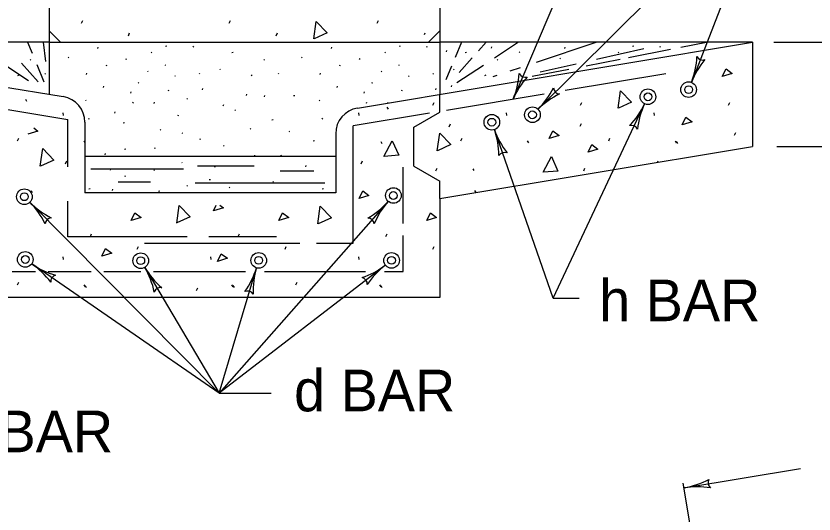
# Model space of a CAD drawing. Extents: x 1007 to 1035.5, y 1000.5 to 1021.5.
# Drawn here: x 1028.039 to 1031.867, y 1008.437 to 1010.829 of the extents above; entities that cross this region are included whole.
import ezdxf

# ---------------------------------------------------------------- set-up
doc = ezdxf.new("R2010")
doc.units = 0
for name, color, linetype in [('1', 7, 'Continuous'), ('2', 7, 'Continuous'), ('Level 1', 7, 'Continuous'), ('Level 3', 7, 'Continuous')]:
    doc.layers.add(name, color=color, linetype=linetype)

msp = doc.modelspace()

# ---------------------------------------------------------------- linework, layer by layer
at = {"layer": '1'}
for p, q in [((1031.2428, 1008.5631), (1031.8014, 1008.656)), ((1031.3153, 1008.1272), (1031.2392, 1008.585))]:
    msp.add_line(p, q, dxfattribs=at)
for centre, radius, start, end in [((1031.1787, 1008.9488), 0.3909, 279.4443, 298.1131), ((1031.3895, 1008.5875), 0.0313, 148.2189, 230.3356), ((1031.1787, 1008.9488), 0.3909, 279.4321, 279.4443), ((1031.307, 1008.1775), 0.3909, 80.7915, 99.4382)]:
    msp.add_arc(centre, radius, start, end, dxfattribs=at)
at = {"layer": '2'}
for centre, radius, start, end in [((1030.9145, 1010.6516), 0.3909, 338.7273, 357.3961), ((1031.6431, 1010.368), 0.3909, 140.0745, 158.7212), ((1031.3328, 1010.6483), 0.0313, 207.5019, 289.6186), ((1030.0632, 1010.5812), 0.3909, 336.9997, 355.6685), ((1030.4812, 1010.5653), 0.0313, 205.7743, 287.891), ((1030.7829, 1010.2757), 0.3909, 138.3468, 156.9936), ((1030.9145, 1010.6516), 0.3909, 338.7151, 338.7273), ((1030.2673, 1010.6579), 0.3909, 314.8009, 333.4697), ((1030.6483, 1010.4853), 0.0313, 183.5755, 265.6922), ((1030.0632, 1010.5812), 0.3909, 336.9875, 336.9997), ((1030.8183, 1010.1032), 0.3909, 116.1481, 134.7948), ((1030.7005, 1010.5733), 0.3909, 316.1242, 334.771), ((1031.4078, 1010.2401), 0.3909, 154.7771, 173.4459), ((1031.4078, 1010.2401), 0.3909, 154.7649, 154.7771), ((1030.2673, 1010.6579), 0.3909, 314.7887, 314.8009), ((1030.7028, 1010.4114), 0.3909, 199.1613, 199.1735), ((1030.7028, 1010.4114), 0.3909, 199.1735, 217.8423), ((1029.9643, 1010.1546), 0.3909, 0.5206, 19.1674), ((1030.9907, 1010.2723), 0.0313, 23.5517, 105.6684), ((1030.3823, 1010.1426), 0.0313, 67.9481, 150.0648), ((1028.3829, 1010.2092), 0.391, 224.7209, 224.7331), ((1028.3829, 1010.2092), 0.391, 224.7331, 243.4019), ((1027.8275, 1009.6589), 0.391, 26.0802, 44.727), ((1029.531, 1010.197), 0.3909, 299.9554, 318.6021), ((1030.1176, 1009.68), 0.3909, 138.6082, 157.277), ((1030.1176, 1009.68), 0.3909, 138.596, 138.6082), ((1028.2098, 1009.8284), 0.0313, 93.5077, 175.6244), ((1029.726, 1009.827), 0.0313, 7.3828, 89.4995), ((1028.3362, 1009.9601), 0.3909, 235.3765, 254.0453), ((1028.3362, 1009.9601), 0.3909, 235.3642, 235.3765), ((1027.892, 1009.3167), 0.3909, 36.7236, 55.3704), ((1028.9929, 1009.8203), 0.3909, 210.562, 210.5742), ((1028.9929, 1009.8203), 0.3909, 210.5742, 229.243), ((1028.3197, 1009.4226), 0.3909, 11.9214, 30.5681), ((1029.5718, 1009.942), 0.3909, 288.9657, 307.6124), ((1030.0491, 1009.3227), 0.3909, 127.6185, 146.2873), ((1030.0491, 1009.3227), 0.3909, 127.6063, 127.6185), ((1028.2364, 1009.5539), 0.0313, 104.1511, 186.2678), ((1028.8176, 1009.7309), 0.3909, 324.7558, 343.4025), ((1029.5669, 1009.5077), 0.3909, 163.4086, 182.0774), ((1029.5669, 1009.5077), 0.3909, 163.3964, 163.4086), ((1029.6927, 1009.5416), 0.0313, 356.3931, 78.5098), ((1028.7319, 1009.4935), 0.0313, 79.3488, 161.4655), ((1029.1497, 1009.4769), 0.0313, 32.1832, 114.2999)]:
    msp.add_arc(centre, radius, start, end, dxfattribs=at)
at = {"layer": 'Level 1'}
for p, q in [((1030.0724, 1010.3666), (1030.0724, 1010.4525)), ((1029.9474, 1010.2943), (1030.0724, 1010.3666)), ((1029.9474, 1010.108), (1029.9474, 1010.2943)), ((1029.9474, 1010.108), (1030.0724, 1010.0359)), ((1030.0724, 1009.9536), (1030.0724, 1010.0359)), ((1030.0724, 1009.9526), (1030.0724, 1009.9536))]:
    msp.add_line(p, q, dxfattribs=at)
for centre, radius in [((1031.2652, 1010.4749), 0.0375), ((1031.0701, 1010.4406), 0.0375), ((1031.2652, 1010.4749), 0.0187), ((1031.0701, 1010.4406), 0.0187), ((1030.3212, 1010.3184), 0.0375), ((1030.3212, 1010.3184), 0.0187), ((1029.8491, 1009.9666), 0.0375), ((1028.0788, 1009.9607), 0.0375), ((1028.0788, 1009.9607), 0.0187), ((1029.8491, 1009.9666), 0.0187), ((1028.0833, 1009.6597), 0.0375), ((1028.0833, 1009.6597), 0.0187), ((1028.6372, 1009.6537), 0.0375), ((1028.6372, 1009.6537), 0.0187), ((1029.203, 1009.6552), 0.0375), ((1029.203, 1009.6552), 0.0187), ((1029.8402, 1009.6552), 0.0375), ((1029.8402, 1009.6552), 0.0187)]:
    msp.add_circle(centre, radius, dxfattribs=at)
at = {"layer": 'Level 3'}
for p, q in [((1031.6605, 1011.4905), (1030.5428, 1010.3806)), ((1031.6605, 1011.4905), (1031.2788, 1010.5098)), ((1030.8453, 1011.4233), (1030.423, 1010.4285)), ((1028.1974, 1010.8901), (1028.1974, 1010.7026)), ((1030.0724, 1010.8901), (1030.0724, 1010.7026)), ((1028.3531, 1010.7942), (1028.359, 1010.8076)), ((1029.062, 1010.7942), (1029.068, 1010.8076)), ((1029.771, 1010.7942), (1029.777, 1010.8076)), ((1028.1974, 1010.7572), (1028.252, 1010.7026)), ((1028.578, 1010.7336), (1028.584, 1010.7469)), ((1029.287, 1010.7336), (1029.293, 1010.7469)), ((1029.9984, 1010.7391), (1030.0019, 1010.7469)), ((1030.0177, 1010.7026), (1030.0724, 1010.7572)), ((1028.1974, 1010.7026), (1026.6974, 1010.7026)), ((1026.6974, 1010.7026), (1028.265, 1010.4413)), ((1028.0947, 1010.7026), (1028.1163, 1010.6499)), ((1028.1694, 1010.7026), (1028.1798, 1010.6093)), ((1028.1974, 1010.7026), (1030.0724, 1010.7026)), ((1028.1974, 1010.7026), (1028.1974, 1010.4526)), ((1029.6767, 1010.3866), (1031.5724, 1010.7026)), ((1031.5724, 1010.7026), (1030.0724, 1010.7026)), ((1030.0724, 1010.7026), (1030.0724, 1010.4526)), ((1030.175, 1010.7026), (1030.1447, 1010.6288)), ((1030.2571, 1010.6612), (1030.2938, 1010.7026)), ((1030.4486, 1010.7026), (1030.3335, 1010.6261)), ((1030.5352, 1010.6068), (1030.8224, 1010.7026)), ((1031.2274, 1010.6784), (1031.351, 1010.7026)), ((1031.5724, 1010.7026), (1031.5724, 1010.2026)), ((1031.674, 1010.7026), (1032.114, 1010.7026)), ((1028.4315, 1010.6726), (1028.4334, 1010.6784)), ((1028.6908, 1010.6513), (1028.6879, 1010.6542)), ((1028.7621, 1010.6831), (1028.7561, 1010.6817)), ((1028.8891, 1010.6781), (1028.8911, 1010.6839)), ((1029.5515, 1010.6726), (1029.5534, 1010.6784)), ((1029.8108, 1010.6513), (1029.8079, 1010.6542)), ((1029.8821, 1010.6831), (1029.8761, 1010.6817)), ((1030.0091, 1010.6781), (1030.0111, 1010.6839)), ((1030.1038, 1010.6568), (1030.1058, 1010.6626)), ((1030.3193, 1010.6744), (1030.3212, 1010.6802)), ((1030.4559, 1010.6535), (1030.453, 1010.6564)), ((1030.6715, 1010.6726), (1030.6734, 1010.6784)), ((1031.0503, 1010.6701), (1030.8239, 1010.6198)), ((1030.9308, 1010.6513), (1030.9279, 1010.6542)), ((1030.9766, 1010.6294), (1031.1786, 1010.6689)), ((1031.0021, 1010.6831), (1030.9961, 1010.6817)), ((1031.1291, 1010.6781), (1031.1311, 1010.6839)), ((1028.1103, 1010.6164), (1028.1074, 1010.6193)), ((1028.292, 1010.6281), (1028.289, 1010.6311)), ((1028.5672, 1010.6193), (1028.5692, 1010.6251)), ((1029.0797, 1010.6532), (1029.0737, 1010.652)), ((1029.2303, 1010.6164), (1029.2274, 1010.6193)), ((1029.412, 1010.6281), (1029.409, 1010.6311)), ((1029.6872, 1010.6193), (1029.6892, 1010.6251)), ((1030.1647, 1010.5568), (1030.2276, 1010.6279)), ((1030.1997, 1010.6532), (1030.1937, 1010.652)), ((1030.3503, 1010.6164), (1030.3474, 1010.6193)), ((1030.651, 1010.6231), (1030.648, 1010.626)), ((1030.7737, 1010.5896), (1030.9374, 1010.6217)), ((1027.9997, 1010.584), (1028.098, 1010.5186)), ((1028.0655, 1010.6014), (1028.145, 1010.5116)), ((1028.1385, 1010.596), (1028.1727, 1010.5126)), ((1028.4721, 1010.5886), (1028.474, 1010.5945)), ((1028.7579, 1010.5902), (1028.755, 1010.5931)), ((1029.5921, 1010.5886), (1029.594, 1010.5945)), ((1029.8779, 1010.5902), (1029.875, 1010.5931)), ((1030.1275, 1010.587), (1030.1008, 1010.5218)), ((1030.2807, 1010.591), (1030.1541, 1010.5069)), ((1030.4097, 1010.5651), (1030.4595, 1010.5816)), ((1030.7252, 1010.5978), (1030.5525, 1010.5594)), ((1028.052, 1010.5436), (1028.0461, 1010.5407)), ((1028.1803, 1010.5495), (1028.1774, 1010.5524)), ((1028.3771, 1010.5481), (1028.379, 1010.5539)), ((1028.6733, 1010.5611), (1028.6704, 1010.5641)), ((1028.8045, 1010.5378), (1028.8016, 1010.5407)), ((1028.9212, 1010.5495), (1028.9183, 1010.5524)), ((1029.0203, 1010.5698), (1029.0174, 1010.5727)), ((1029.172, 1010.5436), (1029.1661, 1010.5407)), ((1029.3003, 1010.5495), (1029.2974, 1010.5524)), ((1029.4971, 1010.5481), (1029.499, 1010.5539)), ((1029.7933, 1010.5611), (1029.7904, 1010.5641)), ((1029.9245, 1010.5378), (1029.9216, 1010.5407)), ((1030.0412, 1010.5495), (1030.0383, 1010.5524)), ((1030.1403, 1010.5698), (1030.1374, 1010.5727)), ((1030.292, 1010.5436), (1030.2861, 1010.5407)), ((1030.3281, 1010.5378), (1030.3462, 1010.5438)), ((1030.514, 1010.5389), (1030.6905, 1010.5734)), ((1031.1553, 1010.5506), (1030.6729, 1010.4701)), ((1028.6242, 1010.5086), (1028.6266, 1010.5074)), ((1028.6266, 1010.5074), (1028.6277, 1010.5061)), ((1029.7442, 1010.5086), (1029.7466, 1010.5074)), ((1029.7466, 1010.5074), (1029.7477, 1010.5061)), ((1028.4586, 1010.4851), (1028.4606, 1010.4909)), ((1028.589, 1010.458), (1028.5909, 1010.4638)), ((1028.7699, 1010.4688), (1028.7718, 1010.4746)), ((1028.9327, 1010.4742), (1028.9346, 1010.4801)), ((1029.5786, 1010.4851), (1029.5806, 1010.4909)), ((1029.709, 1010.458), (1029.7109, 1010.4638)), ((1029.8899, 1010.4688), (1029.8918, 1010.4746)), ((1030.0527, 1010.4742), (1030.0546, 1010.4801)), ((1030.1279, 1010.4891), (1030.1298, 1010.4949)), ((1027.5485, 1010.4541), (1028.2881, 1010.3308)), ((1028.0837, 1010.429), (1028.0896, 1010.4201)), ((1028.861, 1010.4289), (1028.858, 1010.4317)), ((1029.1444, 1010.4471), (1029.1464, 1010.453)), ((1029.2311, 1010.4408), (1029.2331, 1010.4466)), ((1029.3755, 1010.4458), (1029.3695, 1010.4446)), ((1030.5715, 1010.4533), (1030.1043, 1010.3754)), ((1028.3761, 1010.4207), (1028.3732, 1010.4236)), ((1028.5998, 1010.4092), (1028.6017, 1010.4151)), ((1028.7019, 1010.4083), (1028.7038, 1010.4141)), ((1029.033, 1010.3975), (1029.035, 1010.4033)), ((1029.4961, 1010.4207), (1029.4932, 1010.4236)), ((1029.7198, 1010.4092), (1029.7217, 1010.4151)), ((1029.8177, 1010.39), (1029.8236, 1010.3811)), ((1029.8228, 1010.411), (1029.8238, 1010.4141)), ((1030.0383, 1010.4006), (1030.0442, 1010.4139)), ((1030.6148, 1009.4741), (1031.0541, 1010.4067)), ((1030.7472, 1010.4006), (1030.7531, 1010.4139)), ((1031.4562, 1010.4006), (1031.4621, 1010.4139)), ((1028.2633, 1010.3634), (1028.2648, 1010.3501)), ((1028.5129, 1010.3623), (1028.5148, 1010.3681)), ((1028.8159, 1010.3487), (1028.8178, 1010.3546)), ((1029.0917, 1010.3747), (1029.0888, 1010.3776)), ((1030.0229, 1010.3619), (1029.6553, 1010.3006)), ((1029.6812, 1010.3634), (1029.6827, 1010.3501)), ((1030.3901, 1010.3634), (1030.3916, 1010.3501)), ((1031.0991, 1010.3634), (1031.1006, 1010.3501)), ((1028.2881, 1010.1041), (1028.2881, 1010.3308)), ((1028.3694, 1010.318), (1028.3694, 1010.1545)), ((1028.388, 1010.3325), (1028.39, 1010.3383)), ((1028.5595, 1010.3159), (1028.5535, 1010.3146)), ((1029.2724, 1010.3294), (1029.2664, 1010.3281)), ((1029.508, 1010.3325), (1029.51, 1010.3383)), ((1030.117, 1010.2968), (1030.123, 1010.3101)), ((1030.7447, 1010.2993), (1030.7507, 1010.3126)), ((1028.7335, 1010.2799), (1028.7305, 1010.2828)), ((1029.165, 1010.2853), (1029.162, 1010.2882)), ((1029.3523, 1010.2718), (1029.3494, 1010.2747)), ((1029.6553, 1009.7381), (1029.6553, 1010.3006)), ((1030.6148, 1009.4741), (1030.3335, 1010.283)), ((1028.046, 1010.2289), (1028.052, 1010.2422)), ((1028.8393, 1010.2636), (1028.8364, 1010.2666)), ((1028.9217, 1010.2351), (1028.9237, 1010.2408)), ((1029.5723, 1010.2633), (1029.5723, 1010.1545)), ((1030.173, 1010.2289), (1030.1789, 1010.2422)), ((1030.8819, 1010.2289), (1030.8878, 1010.2422)), ((1031.4859, 1010.2557), (1031.4918, 1010.2691)), ((1028.3643, 1010.2289), (1028.3694, 1010.2212)), ((1028.7046, 1010.1917), (1028.7065, 1010.1976)), ((1029.0374, 1010.2041), (1029.0345, 1010.207)), ((1029.4705, 1010.2292), (1029.4645, 1010.2279)), ((1029.7881, 1010.2256), (1029.794, 1010.2166)), ((1030.0724, 1009.9526), (1031.5724, 1010.2026)), ((1030.4911, 1010.2289), (1030.4971, 1010.22)), ((1031.2001, 1010.2289), (1031.206, 1010.22)), ((1031.206, 1010.2256), (1031.212, 1010.2166)), ((1031.6881, 1010.2026), (1032.114, 1010.2026)), ((1028.4667, 1010.1619), (1028.4686, 1010.1677)), ((1028.565, 1010.1886), (1028.559, 1010.1873)), ((1029.1823, 1010.1538), (1029.1842, 1010.1596)), ((1029.3131, 1010.1588), (1029.3071, 1010.1575)), ((1028.277, 1010.1191), (1028.2829, 1010.1325)), ((1029.5723, 1010.1545), (1028.3694, 1010.1545)), ((1028.3694, 1010.1545), (1028.3694, 1009.9795)), ((1028.8365, 1010.1229), (1028.8336, 1010.1257)), ((1029.5723, 1010.1545), (1029.5723, 1009.9795)), ((1029.6949, 1010.1191), (1029.7008, 1010.1325)), ((1031.116, 1010.1265), (1031.1187, 1010.1325)), ((1028.8424, 1010.0926), (1028.3977, 1010.0926)), ((1028.4928, 1010.0876), (1028.4899, 1010.0906)), ((1028.7025, 1010.0871), (1028.6995, 1010.0901)), ((1029.1815, 1010.1076), (1028.9087, 1010.1076)), ((1028.9923, 1010.1023), (1028.9942, 1010.1081)), ((1029.4668, 1010.0841), (1029.3055, 1010.0841)), ((1029.4293, 1010.1051), (1029.4312, 1010.1109)), ((1029.8959, 1009.832), (1029.8959, 1010.1025)), ((1030.053, 1010.0851), (1030.059, 1010.0985)), ((1030.2298, 1010.095), (1030.2357, 1010.0861)), ((1030.762, 1010.0851), (1030.768, 1010.0985)), ((1028.5618, 1010.0572), (1028.5637, 1010.063)), ((1028.9711, 1010.0423), (1028.9651, 1010.0411)), ((1028.6833, 1010.0311), (1028.5291, 1010.0311)), ((1028.861, 1010.0118), (1028.858, 1010.0147)), ((1029.5195, 1010.0256), (1028.8988, 1010.0256)), ((1029.0645, 1010.0037), (1029.0616, 1010.0066)), ((1029.2735, 1010.0308), (1029.2706, 1010.0337)), ((1028.1112, 1009.9904), (1028.1171, 1009.9816)), ((1029.5723, 1009.9795), (1028.3694, 1009.9795)), ((1028.394, 1009.9991), (1028.388, 1009.9977)), ((1028.502, 1009.9913), (1028.504, 1009.9971)), ((1028.7287, 1009.9881), (1028.7229, 1009.9853)), ((1029.514, 1009.9991), (1029.508, 1009.9977)), ((1030.238, 1009.9904), (1030.244, 1009.9816)), ((1028.1052, 1009.9341), (1029.013, 1009.0178)), ((1028.2881, 1009.7683), (1028.2881, 1009.9391)), ((1029.8243, 1009.9385), (1029.013, 1009.0178)), ((1030.0724, 1009.9526), (1030.0724, 1009.4775)), ((1028.3954, 1009.7699), (1028.4013, 1009.7832)), ((1029.1044, 1009.7699), (1029.1103, 1009.7832)), ((1029.8133, 1009.7699), (1029.8192, 1009.7832)), ((1029.8959, 1009.6025), (1029.8959, 1009.7742)), ((1028.8594, 1009.7683), (1028.2881, 1009.7683)), ((1028.6553, 1009.7381), (1029.3998, 1009.7381)), ((1029.2881, 1009.7683), (1028.963, 1009.7683)), ((1029.4805, 1009.7381), (1029.6553, 1009.7381)), ((1028.6204, 1009.7092), (1028.6263, 1009.7226)), ((1029.3293, 1009.7092), (1029.3352, 1009.7226)), ((1030.0383, 1009.7092), (1030.0442, 1009.7226)), ((1028.2633, 1009.6721), (1028.2648, 1009.6587)), ((1028.9722, 1009.6721), (1028.9737, 1009.6587)), ((1029.6812, 1009.6721), (1029.6827, 1009.6587)), ((1029.013, 1009.0178), (1028.1141, 1009.6384)), ((1028.6563, 1009.6215), (1029.013, 1009.0178)), ((1029.8105, 1009.6323), (1029.013, 1009.0178)), ((1028.0209, 1009.6025), (1028.1326, 1009.6025)), ((1028.1933, 1009.6025), (1028.4, 1009.6025)), ((1028.4607, 1009.6025), (1028.6372, 1009.6025)), ((1028.6979, 1009.6025), (1029.1391, 1009.6025)), ((1029.013, 1009.0178), (1029.1922, 1009.6193)), ((1029.2301, 1009.6025), (1029.7155, 1009.6025)), ((1029.8065, 1009.6025), (1029.8959, 1009.6025)), ((1028.046, 1009.5376), (1028.052, 1009.5509)), ((1029.3812, 1009.5376), (1029.3871, 1009.5509)), ((1028.3643, 1009.5376), (1028.3702, 1009.5286)), ((1028.3702, 1009.5341), (1028.3761, 1009.5253)), ((1028.9048, 1009.5108), (1028.9107, 1009.5241)), ((1029.0732, 1009.5376), (1029.0792, 1009.5286)), ((1029.0792, 1009.5341), (1029.0851, 1009.5253)), ((1029.7822, 1009.5376), (1029.7881, 1009.5286)), ((1029.7881, 1009.5341), (1029.794, 1009.5253)), ((1030.0724, 1009.4775), (1027.8693, 1009.4775)), ((1030.6148, 1009.4741), (1030.7398, 1009.4741)), ((1029.013, 1009.0178), (1029.263, 1009.0178))]:
    msp.add_line(p, q, dxfattribs=at)
for points in [[(1029.467, 1010.7182), (1029.4788, 1010.8028), (1029.5318, 1010.7481), (1029.4685, 1010.7187)], [(1031.4269, 1010.5375), (1031.4446, 1010.5745), (1031.4742, 1010.5523), (1031.4269, 1010.5375)], [(1030.9273, 1010.3852), (1030.939, 1010.4699), (1030.992, 1010.4151), (1030.9287, 1010.3857)], [(1031.2342, 1010.3059), (1031.252, 1010.3429), (1031.2815, 1010.3206), (1031.2342, 1010.3059)], [(1028.1241, 1010.2909), (1028.1435, 1010.2762), (1028.0962, 1010.2615)], [(1030.5962, 1010.2399), (1030.614, 1010.2769), (1030.6435, 1010.2546), (1030.5962, 1010.2399)], [(1030.0595, 1010.1809), (1030.0713, 1010.2656), (1030.1243, 1010.2108), (1030.061, 1010.1814)], [(1029.8034, 1010.1541), (1029.8433, 1010.2296), (1029.8744, 1010.1601), (1029.8048, 1010.1541)], [(1030.7827, 1010.1742), (1030.8005, 1010.2112), (1030.83, 1010.189), (1030.7827, 1010.1742)], [(1028.155, 1010.1071), (1028.1667, 1010.1916), (1028.2197, 1010.1369), (1028.1564, 1010.1076)], [(1030.5672, 1010.0782), (1030.6072, 1010.1536), (1030.6383, 1010.0841), (1030.5687, 1010.0782)], [(1029.6845, 1009.952), (1029.7023, 1009.989), (1029.7319, 1009.9667), (1029.6845, 1009.952)], [(1028.8095, 1009.8346), (1028.8212, 1009.9192), (1028.8742, 1009.8645), (1028.8109, 1009.8351)], [(1028.9862, 1009.8931), (1028.9994, 1009.9206)], [(1029.0166, 1009.9206), (1029.0335, 1009.9079), (1028.9862, 1009.8931)], [(1029.4867, 1009.8301), (1029.4985, 1009.9147), (1029.5515, 1009.86), (1029.4881, 1009.8306)], [(1028.591, 1009.8461), (1028.6088, 1009.8831), (1028.6384, 1009.861), (1028.591, 1009.8461)], [(1029.3, 1009.8461), (1029.3178, 1009.8831), (1029.3474, 1009.861), (1029.3, 1009.8461)], [(1030.009, 1009.8461), (1030.0267, 1009.8831), (1030.0563, 1009.861), (1030.009, 1009.8461)], [(1028.4508, 1009.6751), (1028.4685, 1009.7121), (1028.4981, 1009.69), (1028.4508, 1009.6751)], [(1029.0053, 1009.6504), (1029.023, 1009.6874), (1029.0526, 1009.6652), (1029.0053, 1009.6504)]]:
    msp.add_lwpolyline(points, dxfattribs=at)
for radius in [0.0375, 0.0188]:
    msp.add_circle((1030.5162, 1010.3541), radius, dxfattribs=at)
for centre, start, end in [((1028.2444, 1010.318), 0, 80.5303), ((1029.6973, 1010.2633), 99.4626, 180)]:
    msp.add_arc(centre, 0.125, start, end, dxfattribs=at)

# ---------------------------------------------------------------- texts
for s, p in [('h BAR', (1030.8363, 1009.3631)), ('d BAR', (1029.3728, 1008.9305)), ('e BAR', (1027.7319, 1008.7339))]:
    msp.add_text(s, height=0.2, dxfattribs=at).set_placement(p)

doc.saveas('drawing.dxf')
